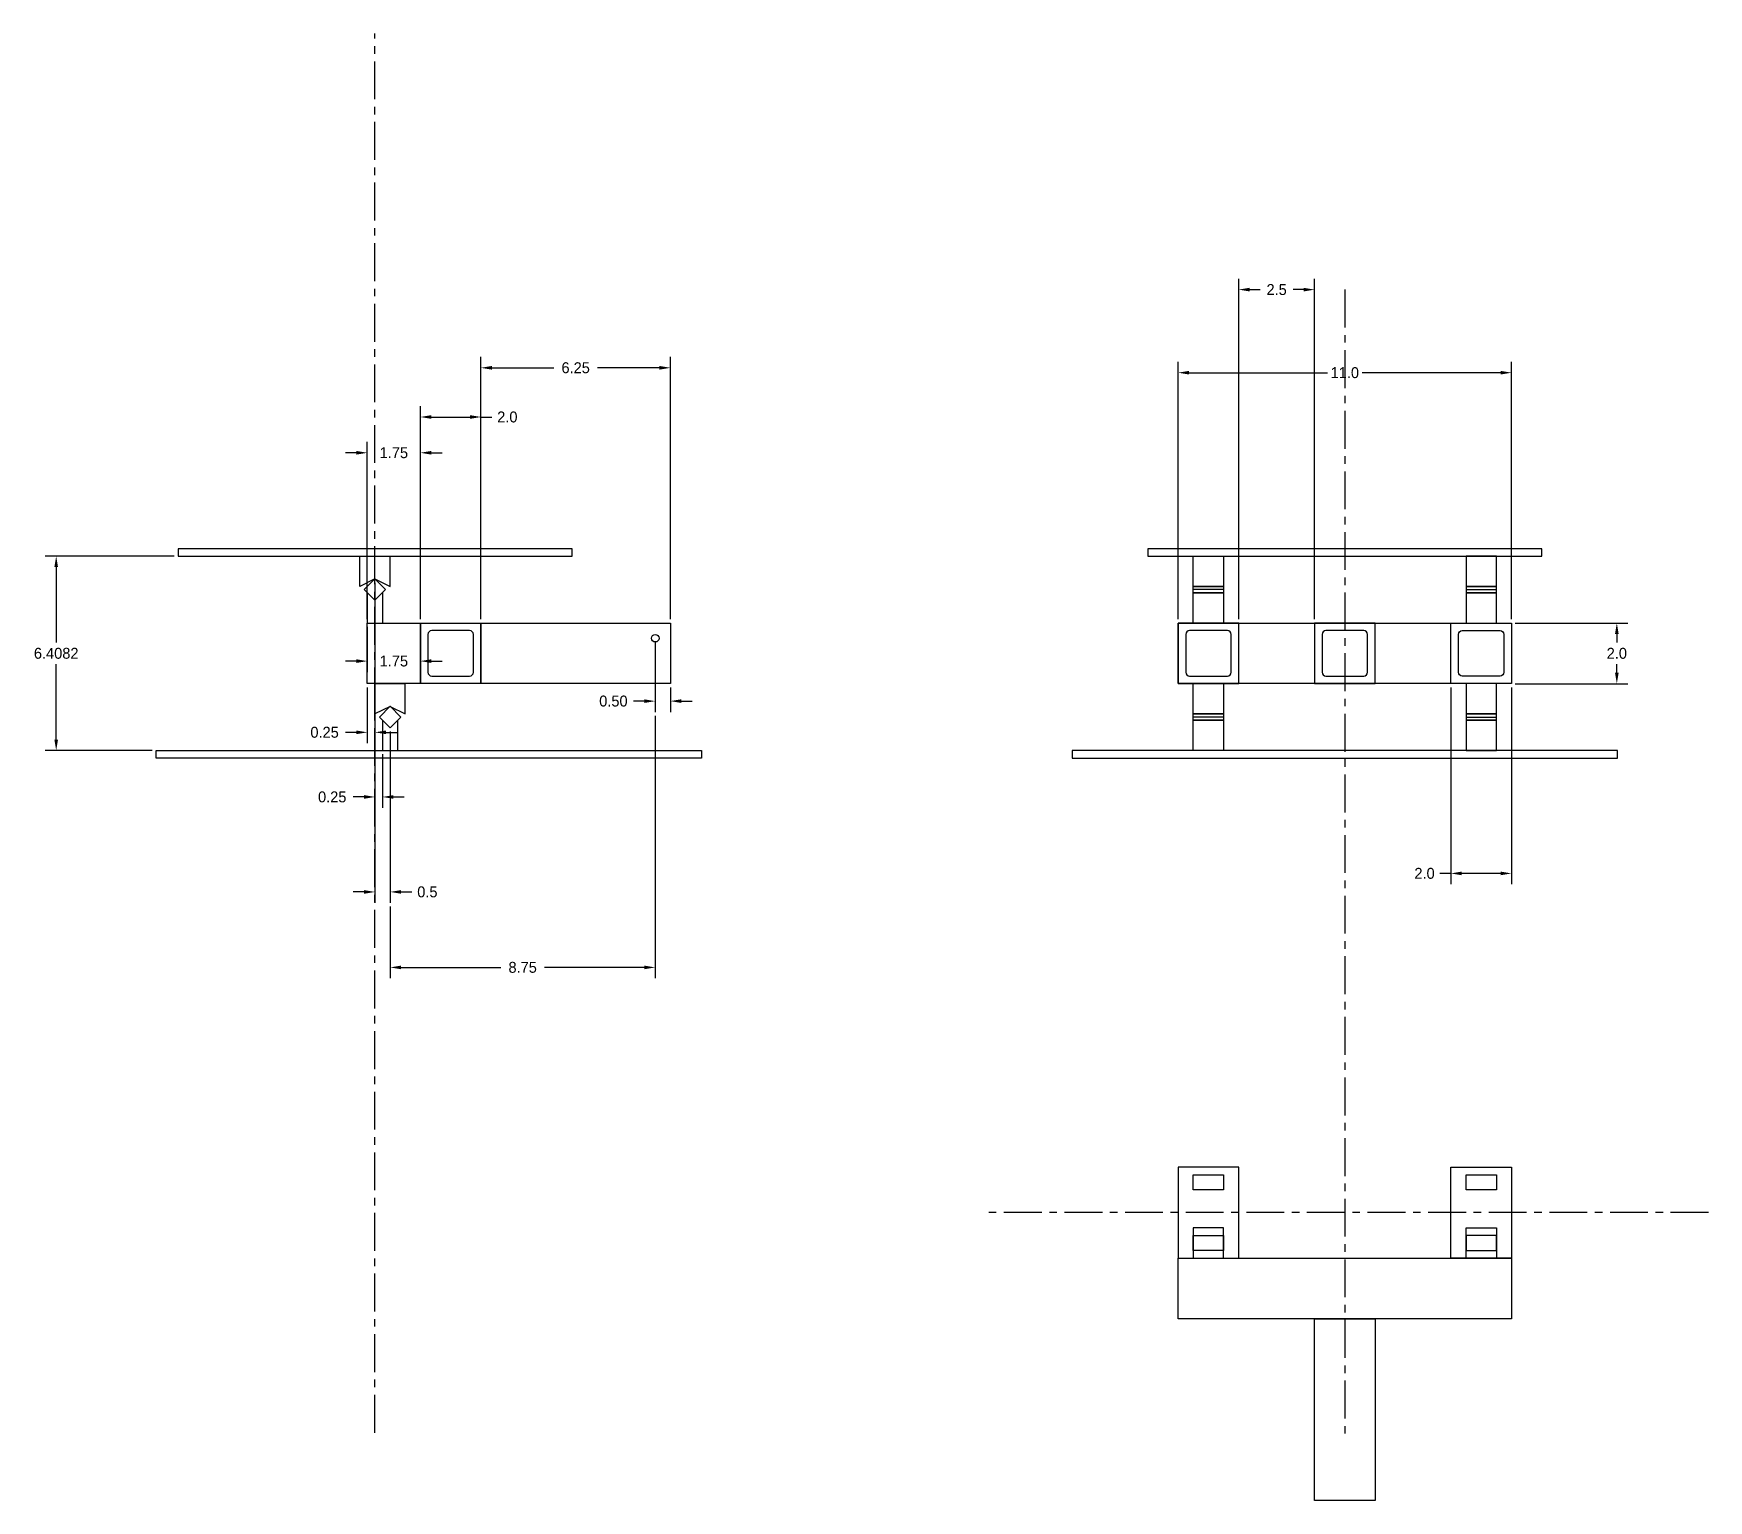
# Model space of a CAD drawing. Header units: inches. Extents: x -31.1 to 24.2, y -28.4 to 20.
import ezdxf

# ---------------------------------------------------------------- set-up
doc = ezdxf.new("R2010")
doc.units = ezdxf.units.IN
doc.header["$MEASUREMENT"] = 0
doc.linetypes.add('CENTER', pattern=[2, 1.25, -0.25, 0.25, -0.25])
doc.dimstyles.get("Standard").update_dxf_attribs({"dimtxt": 0.18, "dimasz": 0.18, "dimexe": 0.18, "dimexo": 0.0625, "dimgap": 0.09, "dimtad": 0, "dimtih": 1, "dimtoh": 1, "dimdec": 4, "dimzin": 0, "dimdsep": 46, "dimtxsty": 'Standard', "dimcen": 0.09, "dimadec": 0, "dimazin": 0, "dimtfac": 1, "dimtdec": 4, "dimtofl": 0, "dimtmove": 0, "dimatfit": 3, "dimfxl": 0, "dimtolj": 1, "dimtzin": 0, "dimarcsym": 0})

# ---------------------------------------------------------------- blocks, each defined once
blk = doc.blocks.new('*D1')
at = {"color": 0, "lineweight": -2}
for p, q in [((-26.46, 2.723), (-30.716, 2.723)), ((-30.356, 2.363), (-30.356, -0.122)), ((-30.356, -3.326), (-30.356, -0.842)), ((-27.185, -3.686), (-30.716, -3.686))]:
    blk.add_line(p, q, dxfattribs=at)
at = {"color": 0}
for points in [[(-30.416, 2.363), (-30.296, 2.363), (-30.356, 2.723)], [(-30.416, -3.326), (-30.296, -3.326), (-30.356, -3.686)]]:
    blk.add_solid(points, dxfattribs=at)
at = {"layer": 'Defpoints', "color": 0}
for p in [(-26.335, 2.723), (-30.356, -3.686), (-27.06, -3.686)]:
    blk.add_point(p, dxfattribs=at)
at = {"color": 0, "insert": (-30.356, -0.482), "char_height": 0.36, "attachment_point": 5}
blk.add_mtext('\\A1;6.4082', dxfattribs=at)
blk = doc.blocks.new('*D2')
at = {"color": 0, "lineweight": -2}
for p, q in [((-19.838, 1.851), (-19.838, -8.714)), ((-19.338, -3.061), (-19.338, -8.714)), ((-20.198, -8.354), (-20.558, -8.354)), ((-18.978, -8.354), (-18.618, -8.354))]:
    blk.add_line(p, q, dxfattribs=at)
at = {"color": 0}
for points in [[(-20.198, -8.294), (-20.198, -8.414), (-19.838, -8.354)], [(-18.978, -8.294), (-18.978, -8.414), (-19.338, -8.354)]]:
    blk.add_solid(points, dxfattribs=at)
at = {"layer": 'Defpoints', "color": 0}
for p in [(-19.838, 1.976), (-19.338, -2.936), (-19.338, -8.354)]:
    blk.add_point(p, dxfattribs=at)
at = {"color": 0, "insert": (-18.108, -8.354), "char_height": 0.36, "attachment_point": 5}
blk.add_mtext('\\A1;0.5', dxfattribs=at)
blk = doc.blocks.new('*D3')
at = {"color": 0, "lineweight": -2}
for p, q in [((-20.45, 6.137), (-20.81, 6.137)), ((-20.09, 0.645), (-20.09, 6.497)), ((-18.34, 0.643), (-18.34, 6.497)), ((-17.98, 6.137), (-17.62, 6.137))]:
    blk.add_line(p, q, dxfattribs=at)
at = {"color": 0}
for points in [[(-20.45, 6.197), (-20.45, 6.077), (-20.09, 6.137)], [(-17.98, 6.197), (-17.98, 6.077), (-18.34, 6.137)]]:
    blk.add_solid(points, dxfattribs=at)
at = {"layer": 'Defpoints', "color": 0}
for p in [(-20.09, 6.137), (-20.09, 0.52), (-18.34, 0.518)]:
    blk.add_point(p, dxfattribs=at)
at = {"color": 0, "insert": (-19.215, 6.137), "char_height": 0.36, "attachment_point": 5}
blk.add_mtext('\\A1;1.75', dxfattribs=at)
blk = doc.blocks.new('*D4')
at = {"color": 0, "lineweight": -2}
for p, q in [((-18.34, 0.643), (-18.34, 7.677)), ((-17.98, 7.317), (-16.7, 7.317)), ((-16.34, 0.643), (-16.34, 7.677)), ((-16.34, 7.317), (-15.98, 7.317))]:
    blk.add_line(p, q, dxfattribs=at)
at = {"color": 0}
for points in [[(-17.98, 7.377), (-17.98, 7.257), (-18.34, 7.317)], [(-16.7, 7.377), (-16.7, 7.257), (-16.34, 7.317)]]:
    blk.add_solid(points, dxfattribs=at)
at = {"layer": 'Defpoints', "color": 0}
for p in [(-16.34, 7.317), (-18.34, 0.518), (-16.34, 0.518)]:
    blk.add_point(p, dxfattribs=at)
at = {"color": 0, "insert": (-15.47, 7.317), "char_height": 0.36, "attachment_point": 5}
blk.add_mtext('\\A1;2.0', dxfattribs=at)
blk = doc.blocks.new('*D5')
at = {"color": 0, "lineweight": -2}
for p, q in [((-16.34, 0.643), (-16.34, 9.301)), ((-15.98, 8.941), (-13.935, 8.941)), ((-10.45, 8.941), (-12.495, 8.941)), ((-10.09, 0.643), (-10.09, 9.301))]:
    blk.add_line(p, q, dxfattribs=at)
at = {"color": 0}
for points in [[(-15.98, 9.001), (-15.98, 8.881), (-16.34, 8.941)], [(-10.45, 9.001), (-10.45, 8.881), (-10.09, 8.941)]]:
    blk.add_solid(points, dxfattribs=at)
at = {"layer": 'Defpoints', "color": 0}
for p in [(-10.09, 8.941), (-16.34, 0.518), (-10.09, 0.518)]:
    blk.add_point(p, dxfattribs=at)
at = {"color": 0, "insert": (-13.215, 8.941), "char_height": 0.36, "attachment_point": 5}
blk.add_mtext('\\A1;6.25', dxfattribs=at)
blk = doc.blocks.new('*D6')
at = {"color": 0, "lineweight": -2}
for p, q in [((-10.59, -0.107), (-10.59, -2.418)), ((-10.09, -1.607), (-10.09, -2.418)), ((-10.95, -2.058), (-11.31, -2.058)), ((-9.73, -2.058), (-9.37, -2.058))]:
    blk.add_line(p, q, dxfattribs=at)
at = {"color": 0}
for points in [[(-10.95, -1.998), (-10.95, -2.118), (-10.59, -2.058)], [(-9.73, -1.998), (-9.73, -2.118), (-10.09, -2.058)]]:
    blk.add_solid(points, dxfattribs=at)
at = {"layer": 'Defpoints', "color": 0}
for p in [(-10.59, 0.018), (-10.09, -1.482), (-10.59, -2.058)]:
    blk.add_point(p, dxfattribs=at)
at = {"color": 0, "insert": (-11.97, -2.058), "char_height": 0.36, "attachment_point": 5}
blk.add_mtext('\\A1;0.50', dxfattribs=at)
blk = doc.blocks.new('*D8')
at = {"color": 0, "lineweight": -2}
for p, q in [((-10.59, -2.543), (-10.59, -11.205)), ((-19.338, -8.839), (-19.338, -11.205)), ((-18.978, -10.845), (-15.684, -10.845)), ((-10.95, -10.845), (-14.244, -10.845))]:
    blk.add_line(p, q, dxfattribs=at)
at = {"color": 0}
for points in [[(-18.978, -10.785), (-18.978, -10.905), (-19.338, -10.845)], [(-10.95, -10.785), (-10.95, -10.905), (-10.59, -10.845)]]:
    blk.add_solid(points, dxfattribs=at)
at = {"layer": 'Defpoints', "color": 0}
for p in [(-10.59, -2.418), (-19.338, -8.714), (-19.338, -10.845)]:
    blk.add_point(p, dxfattribs=at)
at = {"color": 0, "insert": (-14.964, -10.845), "char_height": 0.36, "attachment_point": 5}
blk.add_mtext('\\A1;8.75', dxfattribs=at)
blk = doc.blocks.new('*D9')
at = {"color": 0, "lineweight": -2}
for p, q in [((6.665, 0.643), (6.665, 9.14)), ((17.665, 0.643), (17.665, 9.14)), ((7.025, 8.78), (11.595, 8.78)), ((17.305, 8.78), (12.735, 8.78))]:
    blk.add_line(p, q, dxfattribs=at)
at = {"color": 0}
for points in [[(7.025, 8.84), (7.025, 8.72), (6.665, 8.78)], [(17.305, 8.84), (17.305, 8.72), (17.665, 8.78)]]:
    blk.add_solid(points, dxfattribs=at)
at = {"layer": 'Defpoints', "color": 0}
for p in [(17.665, 8.78), (6.665, 0.518), (17.665, 0.518)]:
    blk.add_point(p, dxfattribs=at)
at = {"color": 0, "insert": (12.165, 8.78), "char_height": 0.36, "attachment_point": 5}
blk.add_mtext('\\A1;11.0', dxfattribs=at)
blk = doc.blocks.new('*D10')
at = {"color": 0, "lineweight": -2}
for p, q in [((15.665, -1.607), (15.665, -8.103)), ((17.665, -1.607), (17.665, -8.103)), ((15.665, -7.743), (15.305, -7.743)), ((17.305, -7.743), (16.025, -7.743))]:
    blk.add_line(p, q, dxfattribs=at)
at = {"color": 0}
for points in [[(16.025, -7.683), (16.025, -7.803), (15.665, -7.743)], [(17.305, -7.683), (17.305, -7.803), (17.665, -7.743)]]:
    blk.add_solid(points, dxfattribs=at)
at = {"layer": 'Defpoints', "color": 0}
for p in [(15.665, -1.482), (17.665, -1.482), (15.665, -7.743)]:
    blk.add_point(p, dxfattribs=at)
at = {"color": 0, "insert": (14.795, -7.743), "char_height": 0.36, "attachment_point": 5}
blk.add_mtext('\\A1;2.0', dxfattribs=at)
blk = doc.blocks.new('*D11')
at = {"color": 0, "lineweight": -2}
for p, q in [((17.79, 0.518), (21.5, 0.518)), ((21.14, 0.158), (21.14, -0.122)), ((21.14, -1.122), (21.14, -0.842)), ((17.79, -1.482), (21.5, -1.482))]:
    blk.add_line(p, q, dxfattribs=at)
at = {"color": 0}
for points in [[(21.08, 0.158), (21.2, 0.158), (21.14, 0.518)], [(21.08, -1.122), (21.2, -1.122), (21.14, -1.482)]]:
    blk.add_solid(points, dxfattribs=at)
at = {"layer": 'Defpoints', "color": 0}
for p in [(17.665, 0.518), (17.665, -1.482), (21.14, -1.482)]:
    blk.add_point(p, dxfattribs=at)
at = {"color": 0, "insert": (21.14, -0.482), "char_height": 0.36, "attachment_point": 5}
blk.add_mtext('\\A1;2.0', dxfattribs=at)
blk = doc.blocks.new('*D12')
at = {"color": 0, "lineweight": -2}
for p, q in [((8.665, 0.643), (8.665, 11.881)), ((11.165, 0.643), (11.165, 11.881)), ((9.025, 11.521), (9.375, 11.521)), ((10.805, 11.521), (10.455, 11.521))]:
    blk.add_line(p, q, dxfattribs=at)
at = {"color": 0}
for points in [[(9.025, 11.581), (9.025, 11.461), (8.665, 11.521)], [(10.805, 11.581), (10.805, 11.461), (11.165, 11.521)]]:
    blk.add_solid(points, dxfattribs=at)
at = {"layer": 'Defpoints', "color": 0}
for p in [(11.165, 11.521), (8.665, 0.518), (11.165, 0.518)]:
    blk.add_point(p, dxfattribs=at)
at = {"color": 0, "insert": (9.915, 11.521), "char_height": 0.36, "attachment_point": 5}
blk.add_mtext('\\A1;2.5', dxfattribs=at)
blk = doc.blocks.new('*D13')
at = {"color": 0, "lineweight": -2}
for p, q in [((-20.09, 0.395), (-20.09, -1.097)), ((-18.34, 0.393), (-18.34, -1.097)), ((-20.45, -0.737), (-20.81, -0.737)), ((-17.98, -0.737), (-17.62, -0.737))]:
    blk.add_line(p, q, dxfattribs=at)
at = {"color": 0}
for points in [[(-20.45, -0.677), (-20.45, -0.797), (-20.09, -0.737)], [(-17.98, -0.677), (-17.98, -0.797), (-18.34, -0.737)]]:
    blk.add_solid(points, dxfattribs=at)
at = {"layer": 'Defpoints', "color": 0}
for p in [(-20.09, 0.52), (-18.34, 0.518), (-20.09, -0.737)]:
    blk.add_point(p, dxfattribs=at)
at = {"color": 0, "insert": (-19.215, -0.737), "char_height": 0.36, "attachment_point": 5}
blk.add_mtext('\\A1;1.75', dxfattribs=at)
blk = doc.blocks.new('*D14')
at = {"color": 0, "lineweight": -2}
for p, q in [((-19.838, -3.811), (-19.838, -5.58)), ((-19.59, -3.809), (-19.59, -5.58)), ((-20.198, -5.22), (-20.558, -5.22)), ((-19.23, -5.22), (-18.87, -5.22))]:
    blk.add_line(p, q, dxfattribs=at)
at = {"color": 0}
for points in [[(-20.198, -5.16), (-20.198, -5.28), (-19.838, -5.22)], [(-19.23, -5.16), (-19.23, -5.28), (-19.59, -5.22)]]:
    blk.add_solid(points, dxfattribs=at)
at = {"layer": 'Defpoints', "color": 0}
for p in [(-19.838, -3.686), (-19.59, -3.684), (-19.838, -5.22)]:
    blk.add_point(p, dxfattribs=at)
at = {"color": 0, "insert": (-21.248, -5.22), "char_height": 0.36, "attachment_point": 5}
blk.add_mtext('\\A1;0.25', dxfattribs=at)
blk = doc.blocks.new('*D15')
at = {"color": 0, "lineweight": -2}
for p, q in [((-20.09, -1.607), (-20.09, -3.448)), ((-19.837, -2.607), (-19.837, -3.448)), ((-20.45, -3.088), (-20.81, -3.088)), ((-19.477, -3.088), (-19.117, -3.088))]:
    blk.add_line(p, q, dxfattribs=at)
at = {"color": 0}
for points in [[(-20.45, -3.028), (-20.45, -3.148), (-20.09, -3.088)], [(-19.477, -3.028), (-19.477, -3.148), (-19.837, -3.088)]]:
    blk.add_solid(points, dxfattribs=at)
at = {"layer": 'Defpoints', "color": 0}
for p in [(-20.09, -1.482), (-19.837, -2.482), (-20.09, -3.088)]:
    blk.add_point(p, dxfattribs=at)
at = {"color": 0, "insert": (-21.5, -3.088), "char_height": 0.36, "attachment_point": 5}
blk.add_mtext('\\A1;0.25', dxfattribs=at)

msp = doc.modelspace()

# ---------------------------------------------------------------- linework, layer by layer
at = {"color": 4, "linetype": 'CENTER'}
for p, q in [((-19.84034, -26.19776), (-19.84034, 19.97251)), ((12.16498, 11.52141), (12.16498, -26.47859)), ((24.16501, -18.9357), (0.16501, -18.9357))]:
    msp.add_line(p, q, dxfattribs=at)
at = {"color": 3}
for p, q in [((-20.33703, 1.72248), (-20.33703, 2.72248)), ((-20.33703, 2.72248), (-19.33703, 2.72248)), ((-19.33703, 1.72248), (-19.33703, 2.72248)), ((-19.83703, 1.97248), (-20.33703, 1.72248)), ((-19.83703, 1.97248), (-19.33703, 1.72248)), ((-19.83703, -2.48162), (-19.83703, -1.48162)), ((-19.83703, -1.48162), (-18.83703, -1.48162)), ((-18.83703, -2.48162), (-18.83703, -1.48162)), ((-19.33703, -2.23162), (-19.83703, -2.48162)), ((-19.33703, -2.23162), (-18.83703, -2.48162))]:
    msp.add_line(p, q, dxfattribs=at)
at = {"color": 1}
for p, q in [((-20.09034, 1.52035), (-20.09034, 0.52035)), ((-19.59034, 1.51646), (-19.59034, 0.51646)), ((8.16498, 1.62196), (7.16498, 1.62196)), ((16.16498, 1.62196), (17.16498, 1.62196)), ((-20.09034, 0.52035), (-19.59034, 0.51646)), ((-19.59034, -2.68375), (-19.59034, -3.68375)), ((-19.09034, -2.68764), (-19.09034, -3.68764)), ((8.16498, -2.58214), (7.16498, -2.58214)), ((16.16498, -2.58214), (17.16498, -2.58214))]:
    msp.add_line(p, q, dxfattribs=at)
for points in [[(-13.33502, 2.97251), (-26.33502, 2.97251), (-26.33502, 2.72251), (-13.33502, 2.72251)], [(5.66498, 2.72248), (18.66498, 2.72248), (18.66498, 2.97248), (5.66498, 2.97248)], [(-27.06002, -3.6857), (-9.06002, -3.6857), (-9.06002, -3.9357), (-27.06002, -3.9357)], [(21.16498, -3.6857), (3.16498, -3.6857), (3.16498, -3.9357), (21.16498, -3.9357)]]:
    msp.add_lwpolyline(points, close=True)
at = {"color": 3}
for points in [[(8.16498, 1.72248), (7.16498, 1.72248), (7.16498, 2.72248), (8.16498, 2.72248)], [(16.16498, 1.72248), (17.16498, 1.72248), (17.16498, 2.72248), (16.16498, 2.72248)], [(-18.34034, -1.4816), (-20.09034, -1.4816), (-20.09034, 0.5184), (-18.34034, 0.5184)], [(-18.34034, 0.5184), (-16.34034, 0.5184), (-16.34034, -1.4816), (-18.34034, -1.4816)], [(-16.34034, 0.5184), (-10.09034, 0.5184), (-10.09034, -1.4816), (-16.34034, -1.4816)], [(6.66498, -1.48162), (8.66498, -1.48162), (8.66498, 0.51838), (6.66498, 0.51838)], [(6.66498, 0.51838), (17.66498, 0.51838), (17.66498, -1.4816), (6.66498, -1.4816)], [(11.16498, -1.4816), (13.16498, -1.4816), (13.16498, 0.5184), (11.16498, 0.5184)], [(17.66498, -1.48162), (15.66498, -1.48162), (15.66498, 0.51838), (17.66498, 0.51838)], [(8.16498, -2.48162), (7.16498, -2.48162), (7.16498, -1.48162), (8.16498, -1.48162)], [(16.16498, -2.48162), (17.16498, -2.48162), (17.16498, -1.48162), (16.16498, -1.48162)], [(8.66499, -17.43568), (6.66499, -17.43568), (6.66498, -20.43568), (8.66498, -20.43568)], [(15.66501, -17.4357), (17.66501, -17.4357), (17.66501, -20.4357), (15.66501, -20.4357)], [(8.16499, -19.43568), (7.16499, -19.43568), (7.16499, -20.43568), (8.16499, -20.43568)], [(16.16501, -19.4357), (17.16501, -19.4357), (17.16501, -20.4357), (16.16501, -20.4357)], [(6.66498, -20.43568), (17.66498, -20.43568), (17.66498, -22.43568), (6.66498, -22.43568)], [(11.16498, -22.43568), (13.16498, -22.43568), (13.16498, -28.43568), (11.16498, -28.43568)]]:
    msp.add_lwpolyline(points, close=True, dxfattribs=at)
at = {"color": 1}
for points in [[(-19.8384, 1.97551), (-19.48485, 1.62196), (-19.8384, 1.2684), (-20.19195, 1.62196)], [(8.16498, 1.51646), (7.16498, 1.51646), (7.16498, 1.72248), (8.16498, 1.72248)], [(16.16498, 1.51646), (17.16498, 1.51646), (17.16498, 1.72248), (16.16498, 1.72248)], [(8.16498, 0.51838), (7.16498, 0.51838), (7.16498, 1.51838), (8.16498, 1.51838)], [(16.16498, 0.51838), (17.16498, 0.51838), (17.16498, 1.51838), (16.16498, 1.51838)], [(-19.3384, -2.22859), (-18.98485, -2.58214), (-19.3384, -2.9357), (-19.69195, -2.58214)], [(8.16498, -2.68764), (7.16498, -2.68764), (7.16498, -2.48162), (8.16498, -2.48162)], [(8.16498, -3.6857), (7.16498, -3.6857), (7.16498, -2.68764), (8.16498, -2.68764)], [(16.16498, -2.68764), (17.16498, -2.68764), (17.16498, -2.48162), (16.16498, -2.48162)], [(16.16498, -3.6857), (17.16498, -3.6857), (17.16498, -2.68764), (16.16498, -2.68764)], [(8.16501, -18.1857), (7.16501, -18.1857), (7.16501, -17.6857), (8.16501, -17.6857)], [(16.16501, -17.6857), (17.16501, -17.6857), (17.16501, -18.1857), (16.16501, -18.1857)], [(8.16499, -20.18568), (7.16499, -20.18568), (7.16499, -19.68568), (8.16499, -19.68568)], [(16.16501, -20.1857), (17.16501, -20.1857), (17.16501, -19.6857), (16.16501, -19.6857)]]:
    msp.add_lwpolyline(points, close=True, dxfattribs=at)
at = {"color": 3}
for points in [[(-17.96534, -1.2316), (-16.71534, -1.2316, 0.41421356), (-16.59034, -1.1066), (-16.59034, 0.1434, 0.41421356), (-16.71534, 0.2684), (-17.96534, 0.2684, 0.41421356), (-18.09034, 0.1434), (-18.09034, -1.1066, 0.41421356)], [(7.03998, -1.2316), (8.28998, -1.2316, 0.41421356), (8.41498, -1.1066), (8.41498, 0.1434, 0.41421356), (8.28998, 0.2684), (7.03998, 0.2684, 0.41421356), (6.91498, 0.1434), (6.91498, -1.1066, 0.41421356)], [(11.53998, -1.2316), (12.78998, -1.2316, 0.41421356), (12.91498, -1.1066), (12.91498, 0.1434, 0.41421356), (12.78998, 0.2684), (11.53998, 0.2684, 0.41421356), (11.41498, 0.1434), (11.41498, -1.1066, 0.41421356)], [(17.28998, -1.2316), (16.03998, -1.2316, -0.41421356), (15.91498, -1.1066), (15.91498, 0.1434, -0.41421356), (16.03998, 0.2684), (17.28998, 0.2684, -0.41421356), (17.41498, 0.1434), (17.41498, -1.1066, -0.41421356)]]:
    msp.add_lwpolyline(points, format="xyb", close=True, dxfattribs=at)
msp.add_circle((-10.59034, 0.0184), 0.125, dxfattribs=at)

# ---------------------------------------------------------------- dimensions: what is measured, and where the dimension line sits
for base, p1, p2, override, picture, middle in [((11.16498, 11.52141), (8.66498, 0.51838), (11.16498, 0.51838), {"dimscale": 2, "dimdec": 1}, '*D12', (9.91498, 11.52141)), ((-10.09034, 8.94052), (-16.34034, 0.5184), (-10.09034, 0.5184), {"dimscale": 2, "dimdec": 2}, '*D5', (-13.21534, 8.94052)), ((17.66498, 8.77987), (6.66498, 0.51838), (17.66498, 0.51838), {"dimscale": 2, "dimdec": 1}, '*D9', (12.16498, 8.77987)), ((-16.34034, 7.31732), (-18.34034, 0.5184), (-16.34034, 0.5184), {"dimscale": 2, "dimdec": 1}, '*D4', (-15.47034, 7.31732)), ((-20.09034, 6.13681), (-18.34034, 0.5184), (-20.09034, 0.52035), {"dimscale": 2, "dimdec": 2}, '*D3', (-19.21534, 6.13681)), ((-19.3384, -8.35392), (-19.8384, 1.97551), (-19.3384, -2.9357), {"dimscale": 2, "dimdec": 1}, '*D2', (-18.1084, -8.35392)), ((-20.09034, -0.73689), (-18.34034, 0.5184), (-20.09034, 0.52035), {"dimscale": 2, "dimdec": 2}, '*D13', (-19.21534, -0.73689)), ((-10.59034, -2.05839), (-10.09034, -1.4816), (-10.59034, 0.0184), {"dimscale": 2, "dimdec": 2}, '*D6', (-11.97034, -2.05839)), ((-20.09034, -3.08842), (-19.83703, -2.48162), (-20.09034, -1.4816), {"dimscale": 2, "dimdec": 2}, '*D15', (-21.50034, -3.08842)), ((15.66498, -7.74349), (17.66498, -1.48162), (15.66498, -1.48162), {"dimscale": 2, "dimdec": 1}, '*D10', (14.79498, -7.74349)), ((-19.3384, -10.84535), (-10.59034, -2.41839), (-19.3384, -8.71392), {"dimscale": 2, "dimdec": 2}, '*D8', (-14.96437, -10.84535))]:
    dim = msp.add_linear_dim(base=base, p1=p1, p2=p2, dimstyle='Standard', override=override)
    dim.commit()
    dim.dimension.update_dxf_attribs({"geometry": picture, "text_midpoint": middle})
for base, p1, p2, override, picture, middle in [((-30.35553, -3.6857), (-26.33502, 2.72251), (-27.06002, -3.6857), {"dimscale": 2}, '*D1', (-30.35553, -0.48159)), ((21.13993, -1.4816), (17.66498, 0.51838), (17.66498, -1.4816), {"dimscale": 2, "dimdec": 1}, '*D11', (21.13993, -0.48161))]:
    dim = msp.add_linear_dim(base=base, p1=p1, p2=p2, angle=90, dimstyle='Standard', override=override)
    dim.commit()
    dim.dimension.update_dxf_attribs({"geometry": picture, "text_midpoint": middle})
dim = msp.add_linear_dim(base=(-19.8384, -5.22019), p1=(-19.59034, -3.68375), p2=(-19.8384, -3.6857), dimstyle='Standard', override={"dimscale": 2, "dimdec": 2})
dim.commit()
dim.dimension.update_dxf_attribs({"geometry": '*D14', "text_midpoint": (-21.2484, -5.22019), "dimtype": 160})

doc.saveas('drawing.dxf')
